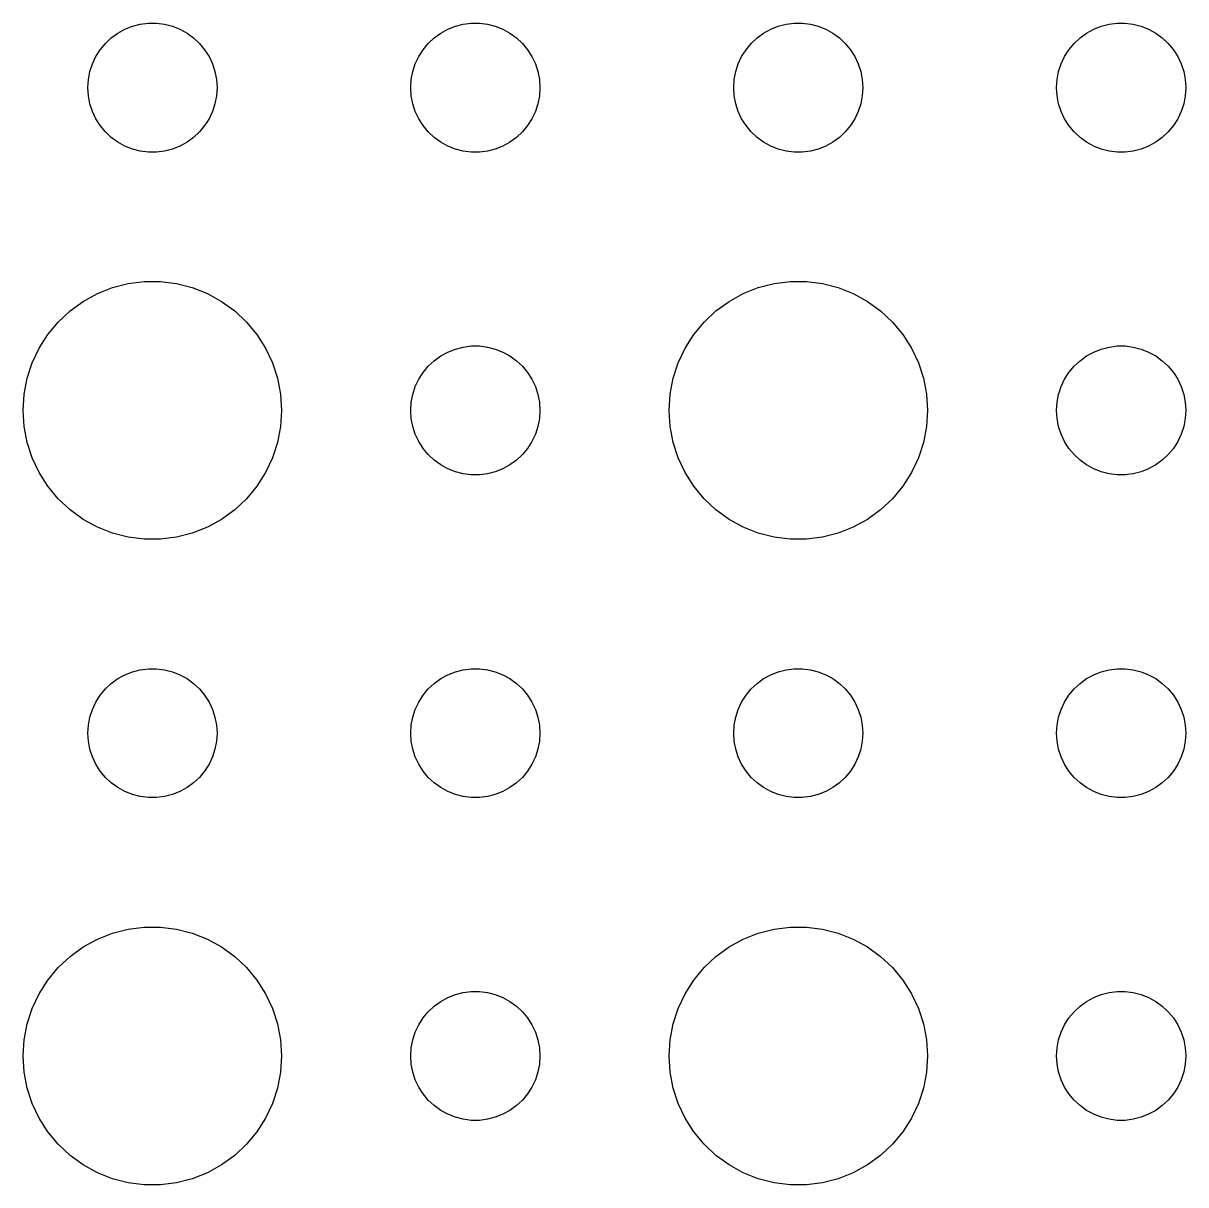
# Model space of a CAD drawing. Header units: metres. Extents: x -112 to 112, y -104 to 104.
# Drawn here: x -3 to 24, y 49.51 to 76.5 of the extents above; entities that cross this region are included whole.
import ezdxf

# ---------------------------------------------------------------- set-up
doc = ezdxf.new("R2010")
doc.units = ezdxf.units.M

msp = doc.modelspace()

# ---------------------------------------------------------------- linework, layer by layer
for p, q in [((-0.63866, 76.3572), (-0.46352, 76.4266)), ((-0.46352, 76.4266), (-0.28107, 76.4734)), ((-0.28107, 76.4734), (-0.09418, 76.497)), ((-0.09418, 76.497), (0.09418, 76.497)), ((0.09418, 76.497), (0.28107, 76.4734)), ((0.28107, 76.4734), (0.46352, 76.4266)), ((0.46352, 76.4266), (0.63866, 76.3572)), ((6.86133, 76.3572), (7.03647, 76.4266)), ((7.03647, 76.4266), (7.21892, 76.4734)), ((7.21892, 76.4734), (7.40581, 76.497)), ((7.40581, 76.497), (7.59418, 76.497)), ((7.59418, 76.497), (7.78107, 76.4734)), ((7.78107, 76.4734), (7.96352, 76.4266)), ((7.96352, 76.4266), (8.13866, 76.3572)), ((14.3613, 76.3572), (14.5365, 76.4266)), ((14.5365, 76.4266), (14.7189, 76.4734)), ((14.7189, 76.4734), (14.9058, 76.497)), ((14.9058, 76.497), (15.0942, 76.497)), ((15.0942, 76.497), (15.2811, 76.4734)), ((15.2811, 76.4734), (15.4635, 76.4266)), ((15.4635, 76.4266), (15.6387, 76.3572)), ((21.8613, 76.3572), (22.0365, 76.4266)), ((22.0365, 76.4266), (22.2189, 76.4734)), ((22.2189, 76.4734), (22.4058, 76.497)), ((22.4058, 76.497), (22.5942, 76.497)), ((22.5942, 76.497), (22.7811, 76.4734)), ((22.7811, 76.4734), (22.9635, 76.4266)), ((22.9635, 76.4266), (23.1387, 76.3572)), ((-1.09344, 76.0268), (-0.95613, 76.1558)), ((-0.95613, 76.1558), (-0.80373, 76.2665)), ((-0.80373, 76.2665), (-0.63866, 76.3572)), ((0.63866, 76.3572), (0.80373, 76.2665)), ((0.80373, 76.2665), (0.95613, 76.1558)), ((0.95613, 76.1558), (1.09344, 76.0268)), ((6.40654, 76.0268), (6.54385, 76.1558)), ((6.54385, 76.1558), (6.69626, 76.2665)), ((6.69626, 76.2665), (6.86133, 76.3572)), ((8.13866, 76.3572), (8.30373, 76.2665)), ((8.30373, 76.2665), (8.45613, 76.1558)), ((8.45613, 76.1558), (8.59344, 76.0268)), ((13.9065, 76.0268), (14.0439, 76.1558)), ((14.0439, 76.1558), (14.1963, 76.2665)), ((14.1963, 76.2665), (14.3613, 76.3572)), ((15.6387, 76.3572), (15.8037, 76.2665)), ((15.8037, 76.2665), (15.9561, 76.1558)), ((15.9561, 76.1558), (16.0934, 76.0268)), ((21.4065, 76.0268), (21.5439, 76.1558)), ((21.5439, 76.1558), (21.6963, 76.2665)), ((21.6963, 76.2665), (21.8613, 76.3572)), ((23.1387, 76.3572), (23.3037, 76.2665)), ((23.3037, 76.2665), (23.4561, 76.1558)), ((23.4561, 76.1558), (23.5934, 76.0268)), ((-1.31445, 75.7226), (-1.21352, 75.8817)), ((-1.21352, 75.8817), (-1.09344, 76.0268)), ((1.09344, 76.0268), (1.21352, 75.8817)), ((1.21352, 75.8817), (1.31445, 75.7226)), ((6.18553, 75.7226), (6.28647, 75.8817)), ((6.28647, 75.8817), (6.40654, 76.0268)), ((8.59344, 76.0268), (8.71352, 75.8817)), ((8.71352, 75.8817), (8.81445, 75.7226)), ((13.6855, 75.7226), (13.7865, 75.8817)), ((13.7865, 75.8817), (13.9065, 76.0268)), ((16.0934, 76.0268), (16.2135, 75.8817)), ((16.2135, 75.8817), (16.3145, 75.7226)), ((21.1855, 75.7226), (21.2865, 75.8817)), ((21.2865, 75.8817), (21.4065, 76.0268)), ((23.5934, 76.0268), (23.7135, 75.8817)), ((23.7135, 75.8817), (23.8145, 75.7226)), ((-1.39465, 75.5522), (-1.31445, 75.7226)), ((1.31445, 75.7226), (1.39465, 75.5522)), ((6.10533, 75.5522), (6.18553, 75.7226)), ((8.81445, 75.7226), (8.89465, 75.5522)), ((13.6053, 75.5522), (13.6855, 75.7226)), ((16.3145, 75.7226), (16.3947, 75.5522)), ((21.1053, 75.5522), (21.1855, 75.7226)), ((23.8145, 75.7226), (23.8947, 75.5522)), ((-1.48816, 75.188), (-1.45287, 75.373)), ((-1.45287, 75.373), (-1.39465, 75.5522)), ((1.39465, 75.5522), (1.45287, 75.373)), ((1.45287, 75.373), (1.48816, 75.188)), ((6.01183, 75.188), (6.04712, 75.373)), ((6.04712, 75.373), (6.10533, 75.5522)), ((8.89465, 75.5522), (8.95287, 75.373)), ((8.95287, 75.373), (8.98816, 75.188)), ((13.5118, 75.188), (13.5471, 75.373)), ((13.5471, 75.373), (13.6053, 75.5522)), ((16.3947, 75.5522), (16.4529, 75.373)), ((16.4529, 75.373), (16.4882, 75.188)), ((21.0118, 75.188), (21.0471, 75.373)), ((21.0471, 75.373), (21.1053, 75.5522)), ((23.8947, 75.5522), (23.9529, 75.373)), ((23.9529, 75.373), (23.9882, 75.188)), ((-1.5, 75), (-1.48816, 75.188)), ((1.48816, 75.188), (1.5, 75)), ((6, 75), (6.01183, 75.188)), ((8.98816, 75.188), (9, 75)), ((13.5, 75), (13.5118, 75.188)), ((16.4882, 75.188), (16.5, 75)), ((21, 75), (21.0118, 75.188)), ((23.9882, 75.188), (24, 75)), ((-1.48816, 74.812), (-1.5, 75)), ((-1.45287, 74.627), (-1.48816, 74.812)), ((1.48816, 74.812), (1.45287, 74.627)), ((1.5, 75), (1.48816, 74.812)), ((6.01183, 74.812), (6, 75)), ((6.04712, 74.627), (6.01183, 74.812)), ((8.98816, 74.812), (8.95287, 74.627)), ((9, 75), (8.98816, 74.812)), ((13.5118, 74.812), (13.5, 75)), ((13.5471, 74.627), (13.5118, 74.812)), ((16.4882, 74.812), (16.4529, 74.627)), ((16.5, 75), (16.4882, 74.812)), ((21.0118, 74.812), (21, 75)), ((21.0471, 74.627), (21.0118, 74.812)), ((23.9882, 74.812), (23.9529, 74.627)), ((24, 75), (23.9882, 74.812)), ((-1.39465, 74.4478), (-1.45287, 74.627)), ((1.45287, 74.627), (1.39465, 74.4478)), ((6.10533, 74.4478), (6.04712, 74.627)), ((8.95287, 74.627), (8.89465, 74.4478)), ((13.6053, 74.4478), (13.5471, 74.627)), ((16.4529, 74.627), (16.3947, 74.4478)), ((21.1053, 74.4478), (21.0471, 74.627)), ((23.9529, 74.627), (23.8947, 74.4478)), ((-1.31445, 74.2774), (-1.39465, 74.4478)), ((-1.21352, 74.1183), (-1.31445, 74.2774)), ((1.31445, 74.2774), (1.21352, 74.1183)), ((1.39465, 74.4478), (1.31445, 74.2774)), ((6.18553, 74.2774), (6.10533, 74.4478)), ((6.28647, 74.1183), (6.18553, 74.2774)), ((8.81445, 74.2774), (8.71352, 74.1183)), ((8.89465, 74.4478), (8.81445, 74.2774)), ((13.6855, 74.2774), (13.6053, 74.4478)), ((13.7865, 74.1183), (13.6855, 74.2774)), ((16.3145, 74.2774), (16.2135, 74.1183)), ((16.3947, 74.4478), (16.3145, 74.2774)), ((21.1855, 74.2774), (21.1053, 74.4478)), ((21.2865, 74.1183), (21.1855, 74.2774)), ((23.8145, 74.2774), (23.7135, 74.1183)), ((23.8947, 74.4478), (23.8145, 74.2774)), ((-1.09344, 73.9732), (-1.21352, 74.1183)), ((1.21352, 74.1183), (1.09344, 73.9732)), ((6.40654, 73.9732), (6.28647, 74.1183)), ((8.71352, 74.1183), (8.59344, 73.9732)), ((13.9065, 73.9732), (13.7865, 74.1183)), ((16.2135, 74.1183), (16.0934, 73.9732)), ((21.4065, 73.9732), (21.2865, 74.1183)), ((23.7135, 74.1183), (23.5934, 73.9732)), ((-0.95613, 73.8442), (-1.09344, 73.9732)), ((-0.80373, 73.7335), (-0.95613, 73.8442)), ((-0.63866, 73.6428), (-0.80373, 73.7335)), ((0.80373, 73.7335), (0.63866, 73.6428)), ((0.95613, 73.8442), (0.80373, 73.7335)), ((1.09344, 73.9732), (0.95613, 73.8442)), ((6.54385, 73.8442), (6.40654, 73.9732)), ((6.69626, 73.7335), (6.54385, 73.8442)), ((6.86133, 73.6428), (6.69626, 73.7335)), ((8.30373, 73.7335), (8.13866, 73.6428)), ((8.45613, 73.8442), (8.30373, 73.7335)), ((8.59344, 73.9732), (8.45613, 73.8442)), ((14.0439, 73.8442), (13.9065, 73.9732)), ((14.1963, 73.7335), (14.0439, 73.8442)), ((14.3613, 73.6428), (14.1963, 73.7335)), ((15.8037, 73.7335), (15.6387, 73.6428)), ((15.9561, 73.8442), (15.8037, 73.7335)), ((16.0934, 73.9732), (15.9561, 73.8442)), ((21.5439, 73.8442), (21.4065, 73.9732)), ((21.6963, 73.7335), (21.5439, 73.8442)), ((21.8613, 73.6428), (21.6963, 73.7335)), ((23.3037, 73.7335), (23.1387, 73.6428)), ((23.4561, 73.8442), (23.3037, 73.7335)), ((23.5934, 73.9732), (23.4561, 73.8442)), ((-0.46352, 73.5734), (-0.63866, 73.6428)), ((-0.28107, 73.5266), (-0.46352, 73.5734)), ((-0.09418, 73.503), (-0.28107, 73.5266)), ((0.09418, 73.503), (-0.09418, 73.503)), ((0.28107, 73.5266), (0.09418, 73.503)), ((0.46352, 73.5734), (0.28107, 73.5266)), ((0.63866, 73.6428), (0.46352, 73.5734)), ((7.03647, 73.5734), (6.86133, 73.6428)), ((7.21892, 73.5266), (7.03647, 73.5734)), ((7.40581, 73.503), (7.21892, 73.5266)), ((7.59418, 73.503), (7.40581, 73.503)), ((7.78107, 73.5266), (7.59418, 73.503)), ((7.96352, 73.5734), (7.78107, 73.5266)), ((8.13866, 73.6428), (7.96352, 73.5734)), ((14.5365, 73.5734), (14.3613, 73.6428)), ((14.7189, 73.5266), (14.5365, 73.5734)), ((14.9058, 73.503), (14.7189, 73.5266)), ((15.0942, 73.503), (14.9058, 73.503)), ((15.2811, 73.5266), (15.0942, 73.503)), ((15.4635, 73.5734), (15.2811, 73.5266)), ((15.6387, 73.6428), (15.4635, 73.5734)), ((22.0365, 73.5734), (21.8613, 73.6428)), ((22.2189, 73.5266), (22.0365, 73.5734)), ((22.4058, 73.503), (22.2189, 73.5266)), ((22.5942, 73.503), (22.4058, 73.503)), ((22.7811, 73.5266), (22.5942, 73.503)), ((22.9635, 73.5734), (22.7811, 73.5266)), ((23.1387, 73.6428), (22.9635, 73.5734)), ((-0.56213, 70.4469), (-0.18837, 70.4941)), ((-0.18837, 70.4941), (0.18837, 70.4941)), ((0.18837, 70.4941), (0.56213, 70.4469)), ((14.4379, 70.4469), (14.8116, 70.4941)), ((14.8116, 70.4941), (15.1884, 70.4941)), ((15.1884, 70.4941), (15.5621, 70.4469)), ((-1.60747, 70.033), (-1.27733, 70.2145)), ((-1.27733, 70.2145), (-0.92705, 70.3532)), ((-0.92705, 70.3532), (-0.56213, 70.4469)), ((0.56213, 70.4469), (0.92705, 70.3532)), ((0.92705, 70.3532), (1.27733, 70.2145)), ((1.27733, 70.2145), (1.60747, 70.033)), ((13.3925, 70.033), (13.7227, 70.2145)), ((13.7227, 70.2145), (14.0729, 70.3532)), ((14.0729, 70.3532), (14.4379, 70.4469)), ((15.5621, 70.4469), (15.927, 70.3532)), ((15.927, 70.3532), (16.2773, 70.2145)), ((16.2773, 70.2145), (16.6075, 70.033)), ((-1.91226, 69.8115), (-1.60747, 70.033)), ((1.60747, 70.033), (1.91226, 69.8115)), ((13.0877, 69.8115), (13.3925, 70.033)), ((16.6075, 70.033), (16.9123, 69.8115)), ((-2.1869, 69.5536), (-1.91226, 69.8115)), ((1.91226, 69.8115), (2.1869, 69.5536)), ((12.8131, 69.5536), (13.0877, 69.8115)), ((16.9123, 69.8115), (17.1869, 69.5536)), ((-2.42705, 69.2634), (-2.1869, 69.5536)), ((2.1869, 69.5536), (2.42705, 69.2634)), ((12.5729, 69.2634), (12.8131, 69.5536)), ((17.1869, 69.5536), (17.427, 69.2634)), ((-2.62891, 68.9453), (-2.42705, 69.2634)), ((2.42705, 69.2634), (2.62891, 68.9453)), ((12.3711, 68.9453), (12.5729, 69.2634)), ((17.427, 69.2634), (17.6289, 68.9453)), ((-2.78932, 68.6044), (-2.62891, 68.9453)), ((2.62891, 68.9453), (2.78932, 68.6044)), ((6.69626, 68.7665), (6.86133, 68.8572)), ((6.86133, 68.8572), (7.03647, 68.9266)), ((7.03647, 68.9266), (7.21892, 68.9734)), ((7.21892, 68.9734), (7.40581, 68.997)), ((7.40581, 68.997), (7.59418, 68.997)), ((7.59418, 68.997), (7.78107, 68.9734)), ((7.78107, 68.9734), (7.96352, 68.9266)), ((7.96352, 68.9266), (8.13866, 68.8572)), ((8.13866, 68.8572), (8.30373, 68.7665)), ((12.2107, 68.6044), (12.3711, 68.9453)), ((17.6289, 68.9453), (17.7893, 68.6044)), ((21.6963, 68.7665), (21.8613, 68.8572)), ((21.8613, 68.8572), (22.0365, 68.9266)), ((22.0365, 68.9266), (22.2189, 68.9734)), ((22.2189, 68.9734), (22.4058, 68.997)), ((22.4058, 68.997), (22.5942, 68.997)), ((22.5942, 68.997), (22.7811, 68.9734)), ((22.7811, 68.9734), (22.9635, 68.9266)), ((22.9635, 68.9266), (23.1387, 68.8572)), ((23.1387, 68.8572), (23.3037, 68.7665)), ((-2.90575, 68.2461), (-2.78932, 68.6044)), ((2.78932, 68.6044), (2.90575, 68.2461)), ((6.40654, 68.5268), (6.54385, 68.6558)), ((6.54385, 68.6558), (6.69626, 68.7665)), ((8.30373, 68.7665), (8.45613, 68.6558)), ((8.45613, 68.6558), (8.59344, 68.5268)), ((12.0942, 68.2461), (12.2107, 68.6044)), ((17.7893, 68.6044), (17.9057, 68.2461)), ((21.4065, 68.5268), (21.5439, 68.6558)), ((21.5439, 68.6558), (21.6963, 68.7665)), ((23.3037, 68.7665), (23.4561, 68.6558)), ((23.4561, 68.6558), (23.5934, 68.5268)), ((6.18553, 68.2226), (6.28647, 68.3817)), ((6.28647, 68.3817), (6.40654, 68.5268)), ((8.59344, 68.5268), (8.71352, 68.3817)), ((8.71352, 68.3817), (8.81445, 68.2226)), ((21.1855, 68.2226), (21.2865, 68.3817)), ((21.2865, 68.3817), (21.4065, 68.5268)), ((23.5934, 68.5268), (23.7135, 68.3817)), ((23.7135, 68.3817), (23.8145, 68.2226)), ((-2.97633, 67.876), (-2.90575, 68.2461)), ((2.90575, 68.2461), (2.97633, 67.876)), ((6.04712, 67.873), (6.10533, 68.0522)), ((6.10533, 68.0522), (6.18553, 68.2226)), ((8.81445, 68.2226), (8.89465, 68.0522)), ((8.89465, 68.0522), (8.95287, 67.873)), ((12.0237, 67.876), (12.0942, 68.2461)), ((17.9057, 68.2461), (17.9763, 67.876)), ((21.0471, 67.873), (21.1053, 68.0522)), ((21.1053, 68.0522), (21.1855, 68.2226)), ((23.8145, 68.2226), (23.8947, 68.0522)), ((23.8947, 68.0522), (23.9529, 67.873)), ((-3, 67.5), (-2.97633, 67.876)), ((2.97633, 67.876), (3, 67.5)), ((6.01183, 67.688), (6.04712, 67.873)), ((8.95287, 67.873), (8.98816, 67.688)), ((12, 67.5), (12.0237, 67.876)), ((17.9763, 67.876), (18, 67.5)), ((21.0118, 67.688), (21.0471, 67.873)), ((23.9529, 67.873), (23.9882, 67.688)), ((6, 67.5), (6.01183, 67.688)), ((8.98816, 67.688), (9, 67.5)), ((21, 67.5), (21.0118, 67.688)), ((23.9882, 67.688), (24, 67.5)), ((-2.97633, 67.124), (-3, 67.5)), ((3, 67.5), (2.97633, 67.124)), ((6.01183, 67.312), (6, 67.5)), ((6.04712, 67.127), (6.01183, 67.312)), ((8.98816, 67.312), (8.95287, 67.127)), ((9, 67.5), (8.98816, 67.312)), ((12.0237, 67.124), (12, 67.5)), ((18, 67.5), (17.9763, 67.124)), ((21.0118, 67.312), (21, 67.5)), ((21.0471, 67.127), (21.0118, 67.312)), ((23.9882, 67.312), (23.9529, 67.127)), ((24, 67.5), (23.9882, 67.312)), ((-2.90575, 66.7539), (-2.97633, 67.124)), ((2.97633, 67.124), (2.90575, 66.7539)), ((6.10533, 66.9478), (6.04712, 67.127)), ((8.95287, 67.127), (8.89465, 66.9478)), ((12.0942, 66.7539), (12.0237, 67.124)), ((17.9763, 67.124), (17.9057, 66.7539)), ((21.1053, 66.9478), (21.0471, 67.127)), ((23.9529, 67.127), (23.8947, 66.9478)), ((-2.78932, 66.3956), (-2.90575, 66.7539)), ((2.90575, 66.7539), (2.78932, 66.3956)), ((6.18553, 66.7774), (6.10533, 66.9478)), ((6.28647, 66.6183), (6.18553, 66.7774)), ((8.81445, 66.7774), (8.71352, 66.6183)), ((8.89465, 66.9478), (8.81445, 66.7774)), ((12.2107, 66.3956), (12.0942, 66.7539)), ((17.9057, 66.7539), (17.7893, 66.3956)), ((21.1855, 66.7774), (21.1053, 66.9478)), ((21.2865, 66.6183), (21.1855, 66.7774)), ((23.8145, 66.7774), (23.7135, 66.6183)), ((23.8947, 66.9478), (23.8145, 66.7774)), ((6.40654, 66.4732), (6.28647, 66.6183)), ((6.54385, 66.3442), (6.40654, 66.4732)), ((8.59344, 66.4732), (8.45613, 66.3442)), ((8.71352, 66.6183), (8.59344, 66.4732)), ((21.4065, 66.4732), (21.2865, 66.6183)), ((21.5439, 66.3442), (21.4065, 66.4732)), ((23.5934, 66.4732), (23.4561, 66.3442)), ((23.7135, 66.6183), (23.5934, 66.4732)), ((-2.62891, 66.0547), (-2.78932, 66.3956)), ((2.78932, 66.3956), (2.62891, 66.0547)), ((6.69626, 66.2335), (6.54385, 66.3442)), ((6.86133, 66.1428), (6.69626, 66.2335)), ((8.30373, 66.2335), (8.13866, 66.1428)), ((8.45613, 66.3442), (8.30373, 66.2335)), ((12.3711, 66.0547), (12.2107, 66.3956)), ((17.7893, 66.3956), (17.6289, 66.0547)), ((21.6963, 66.2335), (21.5439, 66.3442)), ((21.8613, 66.1428), (21.6963, 66.2335)), ((23.3037, 66.2335), (23.1387, 66.1428)), ((23.4561, 66.3442), (23.3037, 66.2335)), ((-2.42705, 65.7366), (-2.62891, 66.0547)), ((2.62891, 66.0547), (2.42705, 65.7366)), ((7.03647, 66.0734), (6.86133, 66.1428)), ((7.21892, 66.0266), (7.03647, 66.0734)), ((7.40581, 66.003), (7.21892, 66.0266)), ((7.59418, 66.003), (7.40581, 66.003)), ((7.78107, 66.0266), (7.59418, 66.003)), ((7.96352, 66.0734), (7.78107, 66.0266)), ((8.13866, 66.1428), (7.96352, 66.0734)), ((12.5729, 65.7366), (12.3711, 66.0547)), ((17.6289, 66.0547), (17.427, 65.7366)), ((22.0365, 66.0734), (21.8613, 66.1428)), ((22.2189, 66.0266), (22.0365, 66.0734)), ((22.4058, 66.003), (22.2189, 66.0266)), ((22.5942, 66.003), (22.4058, 66.003)), ((22.7811, 66.0266), (22.5942, 66.003)), ((22.9635, 66.0734), (22.7811, 66.0266)), ((23.1387, 66.1428), (22.9635, 66.0734)), ((-2.1869, 65.4464), (-2.42705, 65.7366)), ((2.42705, 65.7366), (2.1869, 65.4464)), ((12.8131, 65.4464), (12.5729, 65.7366)), ((17.427, 65.7366), (17.1869, 65.4464)), ((-1.91226, 65.1885), (-2.1869, 65.4464)), ((2.1869, 65.4464), (1.91226, 65.1885)), ((13.0877, 65.1885), (12.8131, 65.4464)), ((17.1869, 65.4464), (16.9123, 65.1885)), ((-1.60747, 64.967), (-1.91226, 65.1885)), ((1.91226, 65.1885), (1.60747, 64.967)), ((13.3925, 64.967), (13.0877, 65.1885)), ((16.9123, 65.1885), (16.6075, 64.967)), ((-1.27733, 64.7855), (-1.60747, 64.967)), ((1.60747, 64.967), (1.27733, 64.7855)), ((13.7227, 64.7855), (13.3925, 64.967)), ((16.6075, 64.967), (16.2773, 64.7855)), ((-0.92705, 64.6468), (-1.27733, 64.7855)), ((-0.56213, 64.5531), (-0.92705, 64.6468)), ((-0.18837, 64.5059), (-0.56213, 64.5531)), ((0.56213, 64.5531), (0.18837, 64.5059)), ((0.92705, 64.6468), (0.56213, 64.5531)), ((1.27733, 64.7855), (0.92705, 64.6468)), ((14.0729, 64.6468), (13.7227, 64.7855)), ((14.4379, 64.5531), (14.0729, 64.6468)), ((14.8116, 64.5059), (14.4379, 64.5531)), ((15.5621, 64.5531), (15.1884, 64.5059)), ((15.927, 64.6468), (15.5621, 64.5531)), ((16.2773, 64.7855), (15.927, 64.6468)), ((0.18837, 64.5059), (-0.18837, 64.5059)), ((15.1884, 64.5059), (14.8116, 64.5059)), ((-0.80373, 61.2665), (-0.63866, 61.3572)), ((-0.63866, 61.3572), (-0.46352, 61.4266)), ((-0.46352, 61.4266), (-0.28107, 61.4734)), ((-0.28107, 61.4734), (-0.09418, 61.497)), ((-0.09418, 61.497), (0.09418, 61.497)), ((0.09418, 61.497), (0.28107, 61.4734)), ((0.28107, 61.4734), (0.46352, 61.4266)), ((0.46352, 61.4266), (0.63866, 61.3572)), ((0.63866, 61.3572), (0.80373, 61.2665)), ((6.69626, 61.2665), (6.86133, 61.3572)), ((6.86133, 61.3572), (7.03647, 61.4266)), ((7.03647, 61.4266), (7.21892, 61.4734)), ((7.21892, 61.4734), (7.40581, 61.497)), ((7.40581, 61.497), (7.59418, 61.497)), ((7.59418, 61.497), (7.78107, 61.4734)), ((7.78107, 61.4734), (7.96352, 61.4266)), ((7.96352, 61.4266), (8.13866, 61.3572)), ((8.13866, 61.3572), (8.30373, 61.2665)), ((14.1963, 61.2665), (14.3613, 61.3572)), ((14.3613, 61.3572), (14.5365, 61.4266)), ((14.5365, 61.4266), (14.7189, 61.4734)), ((14.7189, 61.4734), (14.9058, 61.497)), ((14.9058, 61.497), (15.0942, 61.497)), ((15.0942, 61.497), (15.2811, 61.4734)), ((15.2811, 61.4734), (15.4635, 61.4266)), ((15.4635, 61.4266), (15.6387, 61.3572)), ((15.6387, 61.3572), (15.8037, 61.2665)), ((21.6963, 61.2665), (21.8613, 61.3572)), ((21.8613, 61.3572), (22.0365, 61.4266)), ((22.0365, 61.4266), (22.2189, 61.4734)), ((22.2189, 61.4734), (22.4058, 61.497)), ((22.4058, 61.497), (22.5942, 61.497)), ((22.5942, 61.497), (22.7811, 61.4734)), ((22.7811, 61.4734), (22.9635, 61.4266)), ((22.9635, 61.4266), (23.1387, 61.3572)), ((23.1387, 61.3572), (23.3037, 61.2665)), ((-1.21352, 60.8817), (-1.09344, 61.0268)), ((-1.09344, 61.0268), (-0.95613, 61.1558)), ((-0.95613, 61.1558), (-0.80373, 61.2665)), ((0.80373, 61.2665), (0.95613, 61.1558)), ((0.95613, 61.1558), (1.09344, 61.0268)), ((1.09344, 61.0268), (1.21352, 60.8817)), ((6.28647, 60.8817), (6.40654, 61.0268)), ((6.40654, 61.0268), (6.54385, 61.1558)), ((6.54385, 61.1558), (6.69626, 61.2665)), ((8.30373, 61.2665), (8.45613, 61.1558)), ((8.45613, 61.1558), (8.59344, 61.0268)), ((8.59344, 61.0268), (8.71352, 60.8817)), ((13.7865, 60.8817), (13.9065, 61.0268)), ((13.9065, 61.0268), (14.0439, 61.1558)), ((14.0439, 61.1558), (14.1963, 61.2665)), ((15.8037, 61.2665), (15.9561, 61.1558)), ((15.9561, 61.1558), (16.0934, 61.0268)), ((16.0934, 61.0268), (16.2135, 60.8817)), ((21.2865, 60.8817), (21.4065, 61.0268)), ((21.4065, 61.0268), (21.5439, 61.1558)), ((21.5439, 61.1558), (21.6963, 61.2665)), ((23.3037, 61.2665), (23.4561, 61.1558)), ((23.4561, 61.1558), (23.5934, 61.0268)), ((23.5934, 61.0268), (23.7135, 60.8817)), ((-1.31445, 60.7226), (-1.21352, 60.8817)), ((1.21352, 60.8817), (1.31445, 60.7226)), ((6.18553, 60.7226), (6.28647, 60.8817)), ((8.71352, 60.8817), (8.81445, 60.7226)), ((13.6855, 60.7226), (13.7865, 60.8817)), ((16.2135, 60.8817), (16.3145, 60.7226)), ((21.1855, 60.7226), (21.2865, 60.8817)), ((23.7135, 60.8817), (23.8145, 60.7226)), ((-1.45287, 60.373), (-1.39465, 60.5522)), ((-1.39465, 60.5522), (-1.31445, 60.7226)), ((1.31445, 60.7226), (1.39465, 60.5522)), ((1.39465, 60.5522), (1.45287, 60.373)), ((6.04712, 60.373), (6.10533, 60.5522)), ((6.10533, 60.5522), (6.18553, 60.7226)), ((8.81445, 60.7226), (8.89465, 60.5522)), ((8.89465, 60.5522), (8.95287, 60.373)), ((13.5471, 60.373), (13.6053, 60.5522)), ((13.6053, 60.5522), (13.6855, 60.7226)), ((16.3145, 60.7226), (16.3947, 60.5522)), ((16.3947, 60.5522), (16.4529, 60.373)), ((21.0471, 60.373), (21.1053, 60.5522)), ((21.1053, 60.5522), (21.1855, 60.7226)), ((23.8145, 60.7226), (23.8947, 60.5522)), ((23.8947, 60.5522), (23.9529, 60.373)), ((-1.48816, 60.188), (-1.45287, 60.373)), ((1.45287, 60.373), (1.48816, 60.188)), ((6.01183, 60.188), (6.04712, 60.373)), ((8.95287, 60.373), (8.98816, 60.188)), ((13.5118, 60.188), (13.5471, 60.373)), ((16.4529, 60.373), (16.4882, 60.188)), ((21.0118, 60.188), (21.0471, 60.373)), ((23.9529, 60.373), (23.9882, 60.188)), ((-1.5, 60), (-1.48816, 60.188)), ((-1.48816, 59.812), (-1.5, 60)), ((1.48816, 60.188), (1.5, 60)), ((1.5, 60), (1.48816, 59.812)), ((6, 60), (6.01183, 60.188)), ((6.01183, 59.812), (6, 60)), ((8.98816, 60.188), (9, 60)), ((9, 60), (8.98816, 59.812)), ((13.5, 60), (13.5118, 60.188)), ((13.5118, 59.812), (13.5, 60)), ((16.4882, 60.188), (16.5, 60)), ((16.5, 60), (16.4882, 59.812)), ((21, 60), (21.0118, 60.188)), ((21.0118, 59.812), (21, 60)), ((23.9882, 60.188), (24, 60)), ((24, 60), (23.9882, 59.812)), ((-1.45287, 59.627), (-1.48816, 59.812)), ((1.48816, 59.812), (1.45287, 59.627)), ((6.04712, 59.627), (6.01183, 59.812)), ((8.98816, 59.812), (8.95287, 59.627)), ((13.5471, 59.627), (13.5118, 59.812)), ((16.4882, 59.812), (16.4529, 59.627)), ((21.0471, 59.627), (21.0118, 59.812)), ((23.9882, 59.812), (23.9529, 59.627)), ((-1.39465, 59.4478), (-1.45287, 59.627)), ((-1.31445, 59.2774), (-1.39465, 59.4478)), ((1.39465, 59.4478), (1.31445, 59.2774)), ((1.45287, 59.627), (1.39465, 59.4478)), ((6.10533, 59.4478), (6.04712, 59.627)), ((6.18553, 59.2774), (6.10533, 59.4478)), ((8.89465, 59.4478), (8.81445, 59.2774)), ((8.95287, 59.627), (8.89465, 59.4478)), ((13.6053, 59.4478), (13.5471, 59.627)), ((13.6855, 59.2774), (13.6053, 59.4478)), ((16.3947, 59.4478), (16.3145, 59.2774)), ((16.4529, 59.627), (16.3947, 59.4478)), ((21.1053, 59.4478), (21.0471, 59.627)), ((21.1855, 59.2774), (21.1053, 59.4478)), ((23.8947, 59.4478), (23.8145, 59.2774)), ((23.9529, 59.627), (23.8947, 59.4478)), ((-1.21352, 59.1183), (-1.31445, 59.2774)), ((1.31445, 59.2774), (1.21352, 59.1183)), ((6.28647, 59.1183), (6.18553, 59.2774)), ((8.81445, 59.2774), (8.71352, 59.1183)), ((13.7865, 59.1183), (13.6855, 59.2774)), ((16.3145, 59.2774), (16.2135, 59.1183)), ((21.2865, 59.1183), (21.1855, 59.2774)), ((23.8145, 59.2774), (23.7135, 59.1183)), ((-1.09344, 58.9732), (-1.21352, 59.1183)), ((-0.95613, 58.8442), (-1.09344, 58.9732)), ((1.09344, 58.9732), (0.95613, 58.8442)), ((1.21352, 59.1183), (1.09344, 58.9732)), ((6.40654, 58.9732), (6.28647, 59.1183)), ((6.54385, 58.8442), (6.40654, 58.9732)), ((8.59344, 58.9732), (8.45613, 58.8442)), ((8.71352, 59.1183), (8.59344, 58.9732)), ((13.9065, 58.9732), (13.7865, 59.1183)), ((14.0439, 58.8442), (13.9065, 58.9732)), ((16.0934, 58.9732), (15.9561, 58.8442)), ((16.2135, 59.1183), (16.0934, 58.9732)), ((21.4065, 58.9732), (21.2865, 59.1183)), ((21.5439, 58.8442), (21.4065, 58.9732)), ((23.5934, 58.9732), (23.4561, 58.8442)), ((23.7135, 59.1183), (23.5934, 58.9732)), ((-0.80373, 58.7335), (-0.95613, 58.8442)), ((-0.63866, 58.6428), (-0.80373, 58.7335)), ((-0.46352, 58.5734), (-0.63866, 58.6428)), ((0.63866, 58.6428), (0.46352, 58.5734)), ((0.80373, 58.7335), (0.63866, 58.6428)), ((0.95613, 58.8442), (0.80373, 58.7335)), ((6.69626, 58.7335), (6.54385, 58.8442)), ((6.86133, 58.6428), (6.69626, 58.7335)), ((7.03647, 58.5734), (6.86133, 58.6428)), ((8.13866, 58.6428), (7.96352, 58.5734)), ((8.30373, 58.7335), (8.13866, 58.6428)), ((8.45613, 58.8442), (8.30373, 58.7335)), ((14.1963, 58.7335), (14.0439, 58.8442)), ((14.3613, 58.6428), (14.1963, 58.7335)), ((14.5365, 58.5734), (14.3613, 58.6428)), ((15.6387, 58.6428), (15.4635, 58.5734)), ((15.8037, 58.7335), (15.6387, 58.6428)), ((15.9561, 58.8442), (15.8037, 58.7335)), ((21.6963, 58.7335), (21.5439, 58.8442)), ((21.8613, 58.6428), (21.6963, 58.7335)), ((22.0365, 58.5734), (21.8613, 58.6428)), ((23.1387, 58.6428), (22.9635, 58.5734)), ((23.3037, 58.7335), (23.1387, 58.6428)), ((23.4561, 58.8442), (23.3037, 58.7335)), ((-0.28107, 58.5266), (-0.46352, 58.5734)), ((-0.09418, 58.503), (-0.28107, 58.5266)), ((0.09418, 58.503), (-0.09418, 58.503)), ((0.28107, 58.5266), (0.09418, 58.503)), ((0.46352, 58.5734), (0.28107, 58.5266)), ((7.21892, 58.5266), (7.03647, 58.5734)), ((7.40581, 58.503), (7.21892, 58.5266)), ((7.59418, 58.503), (7.40581, 58.503)), ((7.78107, 58.5266), (7.59418, 58.503)), ((7.96352, 58.5734), (7.78107, 58.5266)), ((14.7189, 58.5266), (14.5365, 58.5734)), ((14.9058, 58.503), (14.7189, 58.5266)), ((15.0942, 58.503), (14.9058, 58.503)), ((15.2811, 58.5266), (15.0942, 58.503)), ((15.4635, 58.5734), (15.2811, 58.5266)), ((22.2189, 58.5266), (22.0365, 58.5734)), ((22.4058, 58.503), (22.2189, 58.5266)), ((22.5942, 58.503), (22.4058, 58.503)), ((22.7811, 58.5266), (22.5942, 58.503)), ((22.9635, 58.5734), (22.7811, 58.5266)), ((-1.27733, 55.2145), (-0.92705, 55.3532)), ((-0.92705, 55.3532), (-0.56213, 55.4469)), ((-0.56213, 55.4469), (-0.18837, 55.4941)), ((-0.18837, 55.4941), (0.18837, 55.4941)), ((0.18837, 55.4941), (0.56213, 55.4469)), ((0.56213, 55.4469), (0.92705, 55.3532)), ((0.92705, 55.3532), (1.27733, 55.2145)), ((13.7227, 55.2145), (14.0729, 55.3532)), ((14.0729, 55.3532), (14.4379, 55.4469)), ((14.4379, 55.4469), (14.8116, 55.4941)), ((14.8116, 55.4941), (15.1884, 55.4941)), ((15.1884, 55.4941), (15.5621, 55.4469)), ((15.5621, 55.4469), (15.927, 55.3532)), ((15.927, 55.3532), (16.2773, 55.2145)), ((-1.60747, 55.033), (-1.27733, 55.2145)), ((1.27733, 55.2145), (1.60747, 55.033)), ((13.3925, 55.033), (13.7227, 55.2145)), ((16.2773, 55.2145), (16.6075, 55.033)), ((-2.1869, 54.5536), (-1.91226, 54.8115)), ((-1.91226, 54.8115), (-1.60747, 55.033)), ((1.60747, 55.033), (1.91226, 54.8115)), ((1.91226, 54.8115), (2.1869, 54.5536)), ((12.8131, 54.5536), (13.0877, 54.8115)), ((13.0877, 54.8115), (13.3925, 55.033)), ((16.6075, 55.033), (16.9123, 54.8115)), ((16.9123, 54.8115), (17.1869, 54.5536)), ((-2.42705, 54.2634), (-2.1869, 54.5536)), ((2.1869, 54.5536), (2.42705, 54.2634)), ((12.5729, 54.2634), (12.8131, 54.5536)), ((17.1869, 54.5536), (17.427, 54.2634)), ((-2.62891, 53.9453), (-2.42705, 54.2634)), ((2.42705, 54.2634), (2.62891, 53.9453)), ((12.3711, 53.9453), (12.5729, 54.2634)), ((17.427, 54.2634), (17.6289, 53.9453)), ((-2.78932, 53.6044), (-2.62891, 53.9453)), ((2.62891, 53.9453), (2.78932, 53.6044)), ((6.54385, 53.6558), (6.69626, 53.7665)), ((6.69626, 53.7665), (6.86133, 53.8572)), ((6.86133, 53.8572), (7.03647, 53.9266)), ((7.03647, 53.9266), (7.21892, 53.9734)), ((7.21892, 53.9734), (7.40581, 53.997)), ((7.40581, 53.997), (7.59418, 53.997)), ((7.59418, 53.997), (7.78107, 53.9734)), ((7.78107, 53.9734), (7.96352, 53.9266)), ((7.96352, 53.9266), (8.13866, 53.8572)), ((8.13866, 53.8572), (8.30373, 53.7665)), ((8.30373, 53.7665), (8.45613, 53.6558)), ((12.2107, 53.6044), (12.3711, 53.9453)), ((17.6289, 53.9453), (17.7893, 53.6044)), ((21.5439, 53.6558), (21.6963, 53.7665)), ((21.6963, 53.7665), (21.8613, 53.8572)), ((21.8613, 53.8572), (22.0365, 53.9266)), ((22.0365, 53.9266), (22.2189, 53.9734)), ((22.2189, 53.9734), (22.4058, 53.997)), ((22.4058, 53.997), (22.5942, 53.997)), ((22.5942, 53.997), (22.7811, 53.9734)), ((22.7811, 53.9734), (22.9635, 53.9266)), ((22.9635, 53.9266), (23.1387, 53.8572)), ((23.1387, 53.8572), (23.3037, 53.7665)), ((23.3037, 53.7665), (23.4561, 53.6558)), ((-2.90575, 53.2461), (-2.78932, 53.6044)), ((2.78932, 53.6044), (2.90575, 53.2461)), ((6.28647, 53.3817), (6.40654, 53.5268)), ((6.40654, 53.5268), (6.54385, 53.6558)), ((8.45613, 53.6558), (8.59344, 53.5268)), ((8.59344, 53.5268), (8.71352, 53.3817)), ((12.0942, 53.2461), (12.2107, 53.6044)), ((17.7893, 53.6044), (17.9057, 53.2461)), ((21.2865, 53.3817), (21.4065, 53.5268)), ((21.4065, 53.5268), (21.5439, 53.6558)), ((23.4561, 53.6558), (23.5934, 53.5268)), ((23.5934, 53.5268), (23.7135, 53.3817)), ((-2.97633, 52.876), (-2.90575, 53.2461)), ((2.90575, 53.2461), (2.97633, 52.876)), ((6.10533, 53.0522), (6.18553, 53.2226)), ((6.18553, 53.2226), (6.28647, 53.3817)), ((8.71352, 53.3817), (8.81445, 53.2226)), ((8.81445, 53.2226), (8.89465, 53.0522)), ((12.0237, 52.876), (12.0942, 53.2461)), ((17.9057, 53.2461), (17.9763, 52.876)), ((21.1053, 53.0522), (21.1855, 53.2226)), ((21.1855, 53.2226), (21.2865, 53.3817)), ((23.7135, 53.3817), (23.8145, 53.2226)), ((23.8145, 53.2226), (23.8947, 53.0522)), ((6.04712, 52.873), (6.10533, 53.0522)), ((8.89465, 53.0522), (8.95287, 52.873)), ((21.0471, 52.873), (21.1053, 53.0522)), ((23.8947, 53.0522), (23.9529, 52.873)), ((-3, 52.5), (-2.97633, 52.876)), ((2.97633, 52.876), (3, 52.5)), ((6, 52.5), (6.01183, 52.688)), ((6.01183, 52.688), (6.04712, 52.873)), ((8.95287, 52.873), (8.98816, 52.688)), ((8.98816, 52.688), (9, 52.5)), ((12, 52.5), (12.0237, 52.876)), ((17.9763, 52.876), (18, 52.5)), ((21, 52.5), (21.0118, 52.688)), ((21.0118, 52.688), (21.0471, 52.873)), ((23.9529, 52.873), (23.9882, 52.688)), ((23.9882, 52.688), (24, 52.5)), ((-2.97633, 52.124), (-3, 52.5)), ((3, 52.5), (2.97633, 52.124)), ((6.01183, 52.312), (6, 52.5)), ((9, 52.5), (8.98816, 52.312)), ((12.0237, 52.124), (12, 52.5)), ((18, 52.5), (17.9763, 52.124)), ((21.0118, 52.312), (21, 52.5)), ((24, 52.5), (23.9882, 52.312)), ((-2.90575, 51.7539), (-2.97633, 52.124)), ((2.97633, 52.124), (2.90575, 51.7539)), ((6.04712, 52.127), (6.01183, 52.312)), ((6.10533, 51.9478), (6.04712, 52.127)), ((8.95287, 52.127), (8.89465, 51.9478)), ((8.98816, 52.312), (8.95287, 52.127)), ((12.0942, 51.7539), (12.0237, 52.124)), ((17.9763, 52.124), (17.9057, 51.7539)), ((21.0471, 52.127), (21.0118, 52.312)), ((21.1053, 51.9478), (21.0471, 52.127)), ((23.9529, 52.127), (23.8947, 51.9478)), ((23.9882, 52.312), (23.9529, 52.127)), ((6.18553, 51.7774), (6.10533, 51.9478)), ((8.89465, 51.9478), (8.81445, 51.7774)), ((21.1855, 51.7774), (21.1053, 51.9478)), ((23.8947, 51.9478), (23.8145, 51.7774)), ((-2.78932, 51.3956), (-2.90575, 51.7539)), ((2.90575, 51.7539), (2.78932, 51.3956)), ((6.28647, 51.6183), (6.18553, 51.7774)), ((6.40654, 51.4732), (6.28647, 51.6183)), ((8.71352, 51.6183), (8.59344, 51.4732)), ((8.81445, 51.7774), (8.71352, 51.6183)), ((12.2107, 51.3956), (12.0942, 51.7539)), ((17.9057, 51.7539), (17.7893, 51.3956)), ((21.2865, 51.6183), (21.1855, 51.7774)), ((21.4065, 51.4732), (21.2865, 51.6183)), ((23.7135, 51.6183), (23.5934, 51.4732)), ((23.8145, 51.7774), (23.7135, 51.6183)), ((-2.62891, 51.0547), (-2.78932, 51.3956)), ((2.78932, 51.3956), (2.62891, 51.0547)), ((6.54385, 51.3442), (6.40654, 51.4732)), ((6.69626, 51.2335), (6.54385, 51.3442)), ((8.45613, 51.3442), (8.30373, 51.2335)), ((8.59344, 51.4732), (8.45613, 51.3442)), ((12.3711, 51.0547), (12.2107, 51.3956)), ((17.7893, 51.3956), (17.6289, 51.0547)), ((21.5439, 51.3442), (21.4065, 51.4732)), ((21.6963, 51.2335), (21.5439, 51.3442)), ((23.4561, 51.3442), (23.3037, 51.2335)), ((23.5934, 51.4732), (23.4561, 51.3442)), ((-2.42705, 50.7366), (-2.62891, 51.0547)), ((2.62891, 51.0547), (2.42705, 50.7366)), ((6.86133, 51.1428), (6.69626, 51.2335)), ((7.03647, 51.0734), (6.86133, 51.1428)), ((7.21892, 51.0266), (7.03647, 51.0734)), ((7.96352, 51.0734), (7.78107, 51.0266)), ((8.13866, 51.1428), (7.96352, 51.0734)), ((8.30373, 51.2335), (8.13866, 51.1428)), ((12.5729, 50.7366), (12.3711, 51.0547)), ((17.6289, 51.0547), (17.427, 50.7366)), ((21.8613, 51.1428), (21.6963, 51.2335)), ((22.0365, 51.0734), (21.8613, 51.1428)), ((22.2189, 51.0266), (22.0365, 51.0734)), ((22.9635, 51.0734), (22.7811, 51.0266)), ((23.1387, 51.1428), (22.9635, 51.0734)), ((23.3037, 51.2335), (23.1387, 51.1428)), ((7.40581, 51.003), (7.21892, 51.0266)), ((7.59418, 51.003), (7.40581, 51.003)), ((7.78107, 51.0266), (7.59418, 51.003)), ((22.4058, 51.003), (22.2189, 51.0266)), ((22.5942, 51.003), (22.4058, 51.003)), ((22.7811, 51.0266), (22.5942, 51.003)), ((-2.1869, 50.4464), (-2.42705, 50.7366)), ((2.42705, 50.7366), (2.1869, 50.4464)), ((12.8131, 50.4464), (12.5729, 50.7366)), ((17.427, 50.7366), (17.1869, 50.4464)), ((-1.91226, 50.1885), (-2.1869, 50.4464)), ((2.1869, 50.4464), (1.91226, 50.1885)), ((13.0877, 50.1885), (12.8131, 50.4464)), ((17.1869, 50.4464), (16.9123, 50.1885)), ((-1.60747, 49.967), (-1.91226, 50.1885)), ((-1.27733, 49.7855), (-1.60747, 49.967)), ((1.60747, 49.967), (1.27733, 49.7855)), ((1.91226, 50.1885), (1.60747, 49.967)), ((13.3925, 49.967), (13.0877, 50.1885)), ((13.7227, 49.7855), (13.3925, 49.967)), ((16.6075, 49.967), (16.2773, 49.7855)), ((16.9123, 50.1885), (16.6075, 49.967)), ((-0.92705, 49.6468), (-1.27733, 49.7855)), ((1.27733, 49.7855), (0.92705, 49.6468)), ((14.0729, 49.6468), (13.7227, 49.7855)), ((16.2773, 49.7855), (15.927, 49.6468)), ((-0.56213, 49.5531), (-0.92705, 49.6468)), ((-0.18837, 49.5059), (-0.56213, 49.5531)), ((0.18837, 49.5059), (-0.18837, 49.5059)), ((0.56213, 49.5531), (0.18837, 49.5059)), ((0.92705, 49.6468), (0.56213, 49.5531)), ((14.4379, 49.5531), (14.0729, 49.6468)), ((14.8116, 49.5059), (14.4379, 49.5531)), ((15.1884, 49.5059), (14.8116, 49.5059)), ((15.5621, 49.5531), (15.1884, 49.5059)), ((15.927, 49.6468), (15.5621, 49.5531))]:
    msp.add_line(p, q)

doc.saveas('drawing.dxf')
